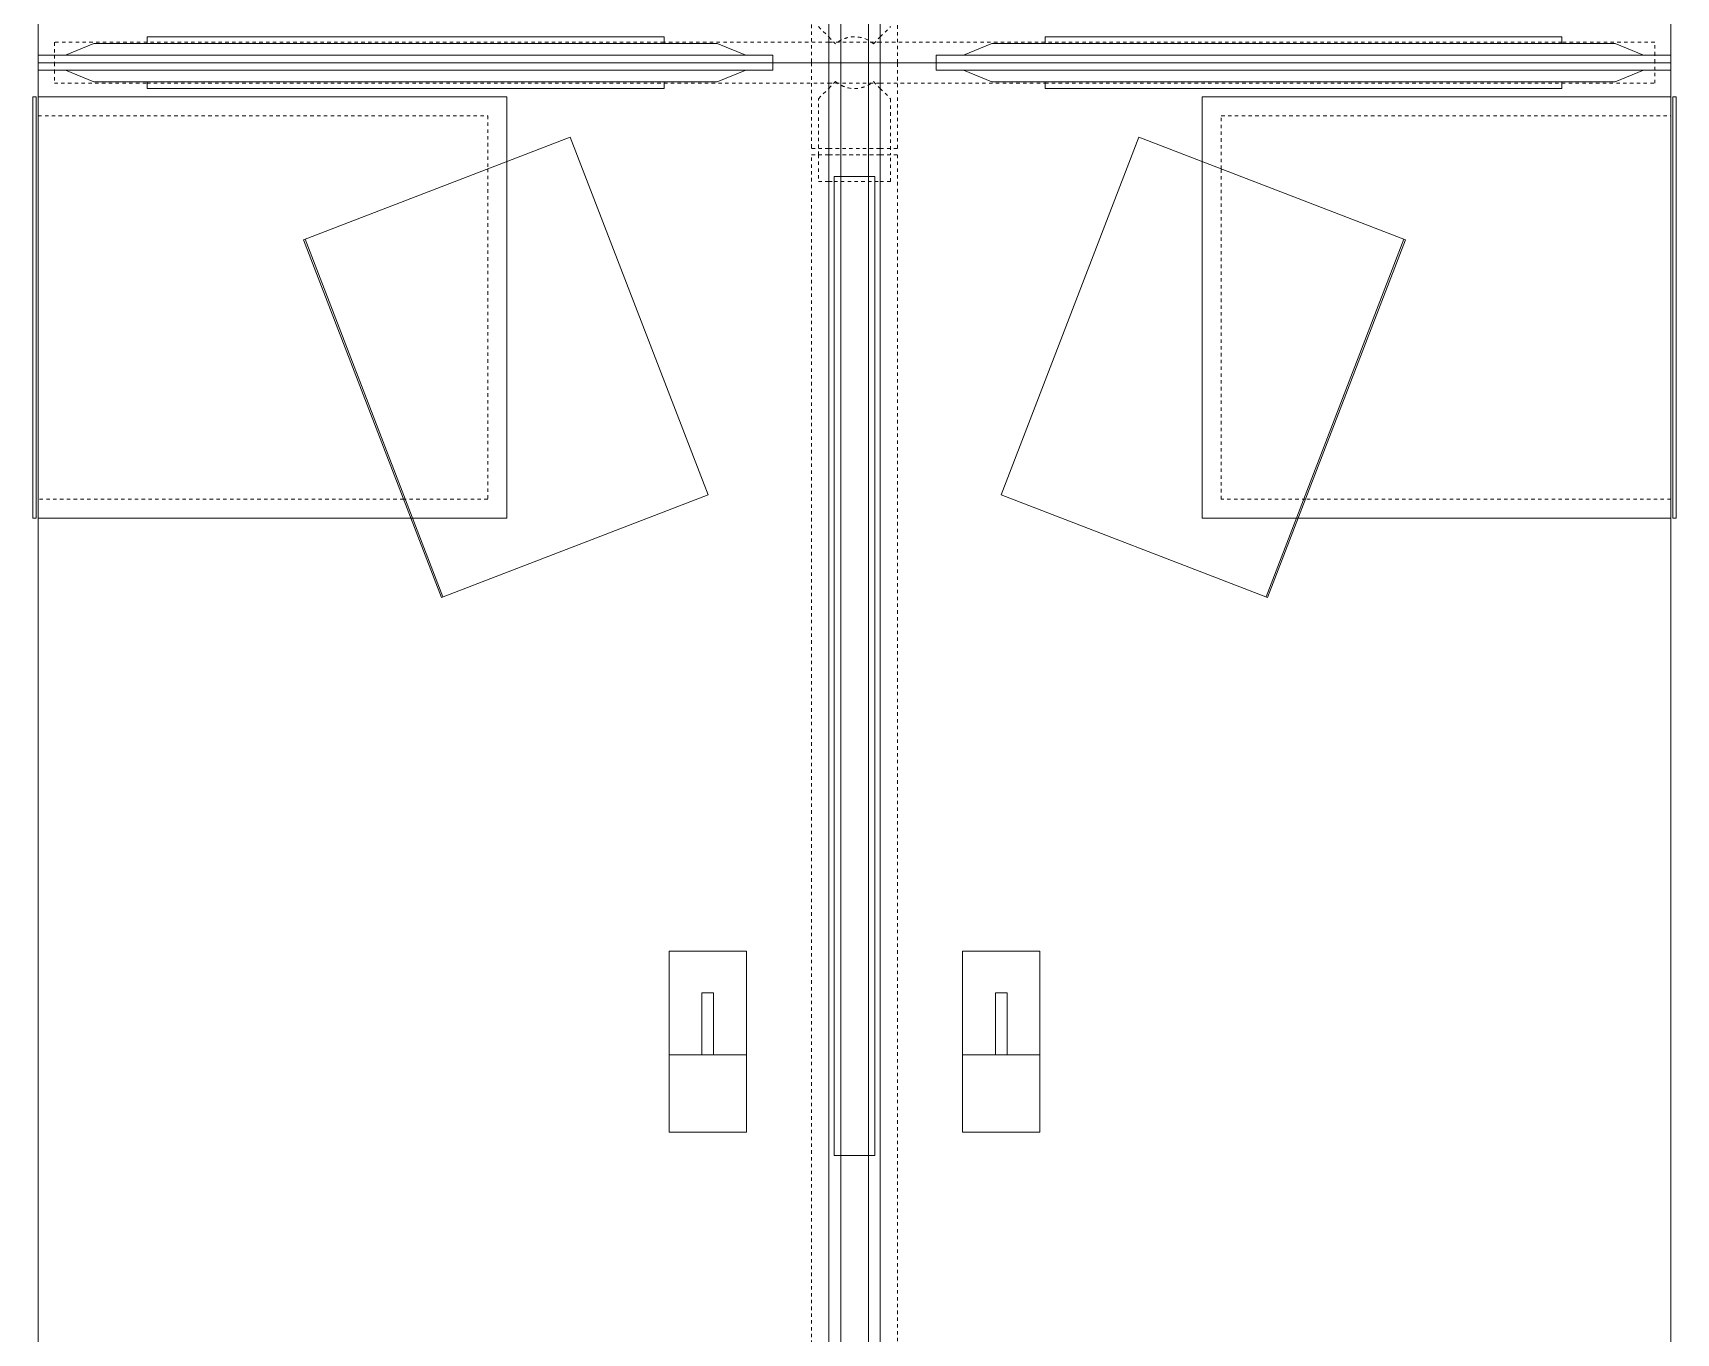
# Model space of a CAD drawing. Header units: inches. Extents: x 29752 to 31446, y 4278 to 5722.
# Drawn here: x 30482.1 to 30542.5, y 4490.7 to 4538.5 of the extents above; entities that cross this region are included whole.
import ezdxf

# ---------------------------------------------------------------- set-up
doc = ezdxf.new("R2010")
doc.units = ezdxf.units.IN
doc.header["$MEASUREMENT"] = 0
doc.linetypes.add('Dash', pattern=[0.25, 0.125, -0.125])
doc.layers.add('I-FURN', color=30, linetype='Continuous', lineweight=9)
doc.layers.add('I-FURN-HDLN', color=30, linetype='Dash', lineweight=9)

# ---------------------------------------------------------------- blocks, each defined once
blk = doc.blocks.new('Desk_Structures-Teknion-JNDBB_Structural_Beam_Double_Sided-R2015 - Double Sided-V120-FIRST FLOOR POWER _ SIGNAL')
at = {"layer": 'I-FURN-HDLN'}
for p, q in [((-36.276, 29.408), (-36.75, 29.408)), ((-36.75, 29.408), (-36.75, 25.999)), ((-36, 29.408), (-36.276, 29.408)), ((-35.724, 29.408), (-36, 29.408)), ((-35.25, 29.408), (-35.724, 29.408)), ((-35.25, 25.999), (-35.25, 29.408)), ((-36.75, 25.999), (-36.75, 7.001)), ((-35.25, 7.001), (-35.25, 25.999)), ((-36.75, 7.001), (-36.75, 0.945)), ((-35.25, 0.945), (-35.25, 7.001)), ((-36, 1.575), (-39.15, 1.575)), ((-39.15, 1.575), (-39.15, 0.945)), ((-32.85, 1.575), (-36, 1.575)), ((-34.675, 1.325), (-35.055, 0.945)), ((-39.15, 0.945), (-39.15, -0.945)), ((-36.75, 0.945), (-36.75, -0.945)), ((-35.055, 0.945), (-35.304, 0.696)), ((-35.25, -0.945), (-35.25, 0.945)), ((-39.15, -0.945), (-39.15, -1.575)), ((-36.75, -0.945), (-36.75, -7.001)), ((-35.304, -0.696), (-35.055, -0.945)), ((-35.25, -7.001), (-35.25, -0.945)), ((-35.055, -0.945), (-34.675, -1.325)), ((-39.15, -1.575), (-36, -1.575)), ((-36, -1.575), (-32.85, -1.575)), ((-36.75, -7.001), (-36.75, -25.999)), ((-35.25, -25.999), (-35.25, -7.001)), ((-36.75, -25.999), (-36.75, -29.408)), ((-35.25, -29.408), (-35.25, -25.999)), ((-36.75, -29.408), (-36.276, -29.408)), ((-36.276, -29.408), (-36, -29.408)), ((-36, -29.408), (-35.725, -29.408)), ((-35.725, -29.408), (-35.25, -29.408))]:
    blk.add_line(p, q, dxfattribs=at)
for start, end in [(26.8046, 40.2069), (13.4023, 26.8046), (0, 13.4023), (346.5977, 0), (319.7931, 346.5977)]:
    blk.add_arc((-36.127, 0), 1.078, start, end, dxfattribs=at)
blk = doc.blocks.new('Desk_Structures-Teknion-JNDBB_Structural_Beam_Double_Sided-R2015 - Double Sided-V121-FIRST FLOOR POWER _ SIGNAL')
at = {"layer": 'I-FURN-HDLN'}
for p, q in [((-35.055, 0.945), (-34.675, 1.325)), ((-34.675, 1.325), (-32.614, 1.325)), ((-32.614, 1.575), (32.614, 1.575)), ((-32.614, 0.945), (-32.614, 1.575)), ((-31.63, 1.325), (-32.614, 1.325)), ((-32.614, 1.325), (-32.614, 0.945)), ((-31.63, 0.945), (-31.63, 1.325)), ((-35.304, 0.696), (-35.055, 0.945)), ((-32.614, 0.945), (-32.614, -0.945)), ((-32.614, -0.945), (-32.614, 0.945)), ((-31.63, 0.75), (-31.63, 0.945)), ((-31.63, -0.75), (-31.63, 0.75)), ((-35.055, -0.945), (-35.304, -0.696)), ((-34.675, -1.325), (-35.055, -0.945)), ((-32.614, -0.945), (-32.614, -1.325)), ((-32.614, -1.575), (-32.614, -0.945)), ((-31.63, -0.945), (-31.63, -0.75)), ((-31.63, -1.325), (-31.63, -0.945)), ((-32.614, -1.325), (-34.675, -1.325)), ((-32.614, -1.325), (-31.63, -1.325)), ((32.614, -1.575), (-32.614, -1.575))]:
    blk.add_line(p, q, dxfattribs=at)
for start, end in [(26.8046, 40.2069), (13.4023, 26.8046), (346.5977, 13.4023), (319.7931, 333.1954), (333.1954, 346.5977)]:
    blk.add_arc((-36.127, 0), 1.078, start, end, dxfattribs=at)
blk = doc.blocks.new('Desk-Teknion-JNWDSN-Double_Sided_Rectangular-R2015 - 60_ Depth-V114-FIRST FLOOR POWER _ SIGNAL')
at = {"layer": 'I-FURN'}
for p, q in [((-36, 30), (-36, 3)), ((-35.724, 30), (-36, 30)), ((36, 30), (-35.724, 30)), ((-36, 3), (-36, 0.945)), ((-36, 0.945), (-36, -0.945)), ((-36, -0.945), (-36, -3)), ((-36, -3), (-36, -30)), ((-36, -30), (-35.725, -30)), ((-35.725, -30), (36, -30))]:
    blk.add_line(p, q, dxfattribs=at)
blk = doc.blocks.new('Desk-Teknion-JNWDSN-Double_Sided_Rectangular-R2015 - 60_ Depth-6281707-FIRST FLOOR POWER _ SIGNAL')
at = {"layer": 'I-FURN'}
for p, q in [((-36, 30), (-35.724, 30)), ((-36, 3), (-36, 30)), ((-35.724, 30), (35.724, 30)), ((0.479, 6.816), (-3.327, 6.816)), ((-3.327, 6.816), (-3.327, 3.972)), ((3.327, 6.816), (0.479, 6.816)), ((0.479, 6.816), (0.479, 3.972)), ((3.327, 3.972), (3.327, 6.816)), ((-1.8, 5.606), (0.479, 5.606)), ((-1.8, 5.181), (-1.8, 5.606)), ((0.479, 5.181), (-1.8, 5.181)), ((-3.327, 3.972), (0.479, 3.972)), ((0.479, 3.972), (3.327, 3.972)), ((-36, 0.945), (-36, 3)), ((-36, -0.945), (-36, 0.945)), ((-36, -3), (-36, -0.945)), ((-36, -30), (-36, -3)), ((-3.327, -3.972), (-3.327, -6.816)), ((0.479, -3.972), (-3.327, -3.972)), ((0.479, -3.972), (3.327, -3.972)), ((0.479, -6.816), (0.479, -3.972)), ((3.327, -3.972), (3.327, -6.816)), ((-1.8, -5.181), (0.479, -5.181)), ((-1.8, -5.606), (-1.8, -5.181)), ((0.479, -5.606), (-1.8, -5.606)), ((-3.327, -6.816), (0.479, -6.816)), ((3.327, -6.816), (0.479, -6.816)), ((-35.725, -30), (-36, -30)), ((35.724, -30), (-35.725, -30))]:
    blk.add_line(p, q, dxfattribs=at)
blk = doc.blocks.new('Storage-Freestanding-Teknion-JNFMP-Mobile_Pedestal_with_Seat-R2015 - Metal-V53-FIRST FLOOR POWER _ SIGNAL')
at = {"layer": 'I-FURN'}
for p, q in [((5.365, 8.55), (-7.75, 8.55)), ((-7.75, 8.55), (-7.75, 5.024)), ((7.75, 8.55), (5.365, 8.55)), ((7.75, -8.67), (7.75, 8.55)), ((-7.75, 5.024), (-7.75, -8.67)), ((-7.75, -8.67), (7.75, -8.67)), ((7.75, -8.749), (-7.75, -8.749)), ((-7.75, -8.749), (-7.75, -8.867)), ((-7.75, -8.867), (7.75, -8.867)), ((7.75, -8.867), (7.75, -8.749))]:
    blk.add_line(p, q, dxfattribs=at)
at = {"layer": 'I-FURN-HDLN'}
for p, q in [((-7.049, 4.755), (-7.049, 7.849)), ((-7.049, 7.849), (5.095, 7.849)), ((5.095, 7.849), (7.049, 7.849)), ((7.049, 7.849), (7.049, -8.67)), ((-7.049, -8.67), (-7.049, 4.755))]:
    blk.add_line(p, q, dxfattribs=at)
blk = doc.blocks.new('Screen-Desk_Mounted-Teknion-JNSASW-Solid_Add-On-R2015 - Standard Width-6308290-FIRST FLOOR POWER _ SIGNAL')
at = {"layer": 'I-FURN'}
for p, q in [((36, 0.945), (-36, 0.945)), ((31.813, 0.75), (-4.187, 0.75)), ((-4.187, 0.75), (-4.187, -0.75)), ((31.813, -0.75), (31.813, 0.75)), ((36, -0.945), (36, 0.945)), ((-36, 0.508), (36, 0.508)), ((-36, -0.508), (36, -0.508)), ((-36, -0.945), (36, -0.945)), ((-4.187, -0.75), (31.813, -0.75))]:
    blk.add_line(p, q, dxfattribs=at)
blk = doc.blocks.new('Screen-Desk_Mounted-Teknion-JNSASW-Solid_Add-On-R2015 - Standard Width-6308291-FIRST FLOOR POWER _ SIGNAL')
at = {"layer": 'I-FURN'}
for p, q in [((-36, 0.945), (36, 0.945)), ((36, 0.945), (36, -0.945)), ((-36, 0.508), (36, 0.508)), ((-36, -0.508), (36, -0.508)), ((36, -0.945), (-36, -0.945))]:
    blk.add_line(p, q, dxfattribs=at)
blk = doc.blocks.new('Accessories-Teknion-JNAMD-Drawer_Module-R2015 - Letter Size-6171627-FIRST FLOOR POWER _ SIGNAL')
at = {"layer": 'I-FURN'}
for p, q in [((7.049, 5.22), (-7.049, 5.22)), ((-7.049, 5.22), (-7.049, -5.28)), ((7.049, -5.28), (7.049, 5.22)), ((-7.049, -5.22), (7.049, -5.22)), ((-7.049, -5.28), (7.049, -5.28))]:
    blk.add_line(p, q, dxfattribs=at)
blk = doc.blocks.new('Accessories-Teknion-JNAMD-Drawer_Module-R2015 - Letter Size-6171628-FIRST FLOOR POWER _ SIGNAL')
at = {"layer": 'I-FURN'}
for p, q in [((-7.049, -5.22), (-7.049, 5.28)), ((-7.049, 5.28), (7.049, 5.28)), ((-7.049, 5.22), (7.049, 5.22)), ((7.049, 5.28), (7.049, -5.22)), ((7.049, -5.22), (-7.049, -5.22))]:
    blk.add_line(p, q, dxfattribs=at)
blk = doc.blocks.new('Storage-Freestanding-Teknion-JNFMP-Mobile_Pedestal_with_Seat-R2015 - Metal-V63-FIRST FLOOR POWER _ SIGNAL')
at = {"layer": 'I-FURN'}
for p, q in [((-5.365, 8.55), (-7.75, 8.55)), ((-7.75, 8.55), (-7.75, -8.67)), ((7.75, 8.55), (-5.365, 8.55)), ((7.75, 5.024), (7.75, 8.55)), ((7.75, -8.67), (7.75, 5.024)), ((-7.75, -8.67), (7.75, -8.67)), ((7.75, -8.749), (-7.75, -8.749)), ((-7.75, -8.749), (-7.75, -8.867)), ((-7.75, -8.867), (7.75, -8.867)), ((7.75, -8.867), (7.75, -8.749))]:
    blk.add_line(p, q, dxfattribs=at)
at = {"layer": 'I-FURN-HDLN'}
for p, q in [((-7.049, -8.67), (-7.049, 7.849)), ((-7.049, 7.849), (-5.095, 7.849)), ((-5.095, 7.849), (7.049, 7.849)), ((7.049, 7.849), (7.049, 4.755)), ((7.049, 4.755), (7.049, -8.67))]:
    blk.add_line(p, q, dxfattribs=at)
blk = doc.blocks.new('Screen-Desk_Mounted-Teknion-JNSAEW-Felt_Elevated-R2015 - Standard Width-6171625-FIRST FLOOR POWER _ SIGNAL')
at = {"layer": 'I-FURN'}
for p, q in [((-11.452, 0.703), (-12.5, 0.276)), ((11.452, 0.703), (-11.452, 0.703)), ((9.499, 0.945), (-9.499, 0.945)), ((-9.499, 0.945), (-9.499, 0.703)), ((-9.499, 0.703), (9.499, 0.703)), ((9.499, 0.703), (9.499, 0.945)), ((12.5, 0.276), (11.452, 0.703)), ((13.5, 0.276), (-13.5, 0.276)), ((-13.5, 0.276), (-13.5, -0.276)), ((-12.5, 0.276), (12.5, 0.276)), ((13.5, -0.276), (13.5, 0.276)), ((-13.5, -0.276), (13.5, -0.276)), ((12.5, -0.276), (-12.5, -0.276)), ((-12.5, -0.276), (-11.452, -0.703)), ((11.452, -0.703), (12.5, -0.276)), ((-11.452, -0.703), (11.452, -0.703)), ((9.499, -0.703), (-9.499, -0.703)), ((-9.499, -0.703), (-9.499, -0.945)), ((-9.499, -0.945), (9.499, -0.945)), ((9.499, -0.945), (9.499, -0.703))]:
    blk.add_line(p, q, dxfattribs=at)
blk = doc.blocks.new('Screen-Desk_Mounted-Teknion-JNSAEW-Felt_Elevated-R2015 - Standard Width-V65-FIRST FLOOR POWER _ SIGNAL')
at = {"layer": 'I-FURN'}
for p, q in [((-12.5, 0.276), (-11.452, 0.703)), ((-11.452, 0.703), (11.452, 0.703)), ((-9.499, 0.945), (9.499, 0.945)), ((-9.499, 0.703), (-9.499, 0.945)), ((9.499, 0.703), (-9.499, 0.703)), ((9.499, 0.945), (9.499, 0.703)), ((11.452, 0.703), (12.5, 0.276)), ((-13.5, -0.276), (-13.5, 0.276)), ((-13.5, 0.276), (13.5, 0.276)), ((12.5, 0.276), (-12.5, 0.276)), ((13.5, 0.276), (13.5, -0.276)), ((13.5, -0.276), (-13.5, -0.276)), ((-12.5, -0.276), (12.5, -0.276)), ((-11.452, -0.703), (-12.5, -0.276)), ((12.5, -0.276), (11.452, -0.703)), ((11.452, -0.703), (-11.452, -0.703)), ((-9.499, -0.703), (9.499, -0.703)), ((-9.499, -0.945), (-9.499, -0.703)), ((9.499, -0.945), (-9.499, -0.945)), ((9.499, -0.703), (9.499, -0.945))]:
    blk.add_line(p, q, dxfattribs=at)

msp = doc.modelspace()

# ---------------------------------------------------------------- block references
at = {"layer": 'I-FURN'}
for name, p, rotation in [('Desk-Teknion-JNWDSN-Double_Sided_Rectangular-R2015 - 60_ Depth-V114-FIRST FLOOR POWER _ SIGNAL', (30512.322, 4573.37), 89.99999999999991), ('Desk_Structures-Teknion-JNDBB_Structural_Beam_Double_Sided-R2015 - Double Sided-V120-FIRST FLOOR POWER _ SIGNAL', (30512.322, 4573.37), 89.99999999999991), ('Screen-Desk_Mounted-Teknion-JNSASW-Solid_Add-On-R2015 - Standard Width-6308291-FIRST FLOOR POWER _ SIGNAL', (30512.322, 4573.37), 270.0000000000001), ('Screen-Desk_Mounted-Teknion-JNSAEW-Felt_Elevated-R2015 - Standard Width-V65-FIRST FLOOR POWER _ SIGNAL', (30528.822, 4537.37), 180), ('Desk-Teknion-JNWDSN-Double_Sided_Rectangular-R2015 - 60_ Depth-6281707-FIRST FLOOR POWER _ SIGNAL', (30512.322, 4501.37), 269.9999999999997), ('Screen-Desk_Mounted-Teknion-JNSASW-Solid_Add-On-R2015 - Standard Width-6308290-FIRST FLOOR POWER _ SIGNAL', (30512.322, 4501.37), 89.99999999999955), ('Desk_Structures-Teknion-JNDBB_Structural_Beam_Double_Sided-R2015 - Double Sided-V121-FIRST FLOOR POWER _ SIGNAL', (30512.322, 4501.37), 269.9999999999997), ('Storage-Freestanding-Teknion-JNFMP-Mobile_Pedestal_with_Seat-R2015 - Metal-V63-FIRST FLOOR POWER _ SIGNAL', (30490.992, 4528.37), 269.9999999999997), ('Storage-Freestanding-Teknion-JNFMP-Mobile_Pedestal_with_Seat-R2015 - Metal-V53-FIRST FLOOR POWER _ SIGNAL', (30533.651, 4528.37), 90.00000000000011), ('Accessories-Teknion-JNAMD-Drawer_Module-R2015 - Letter Size-6171627-FIRST FLOOR POWER _ SIGNAL', (30499.534, 4526.179), 291.0532295833249), ('Accessories-Teknion-JNAMD-Drawer_Module-R2015 - Letter Size-6171628-FIRST FLOOR POWER _ SIGNAL', (30525.11, 4526.179), 248.9467704166677)]:
    msp.add_blockref(name, p, dxfattribs=dict(at, rotation=rotation))
msp.add_blockref('Screen-Desk_Mounted-Teknion-JNSAEW-Felt_Elevated-R2015 - Standard Width-6171625-FIRST FLOOR POWER _ SIGNAL', (30495.822, 4537.37), dxfattribs=at)

doc.saveas('drawing.dxf')
